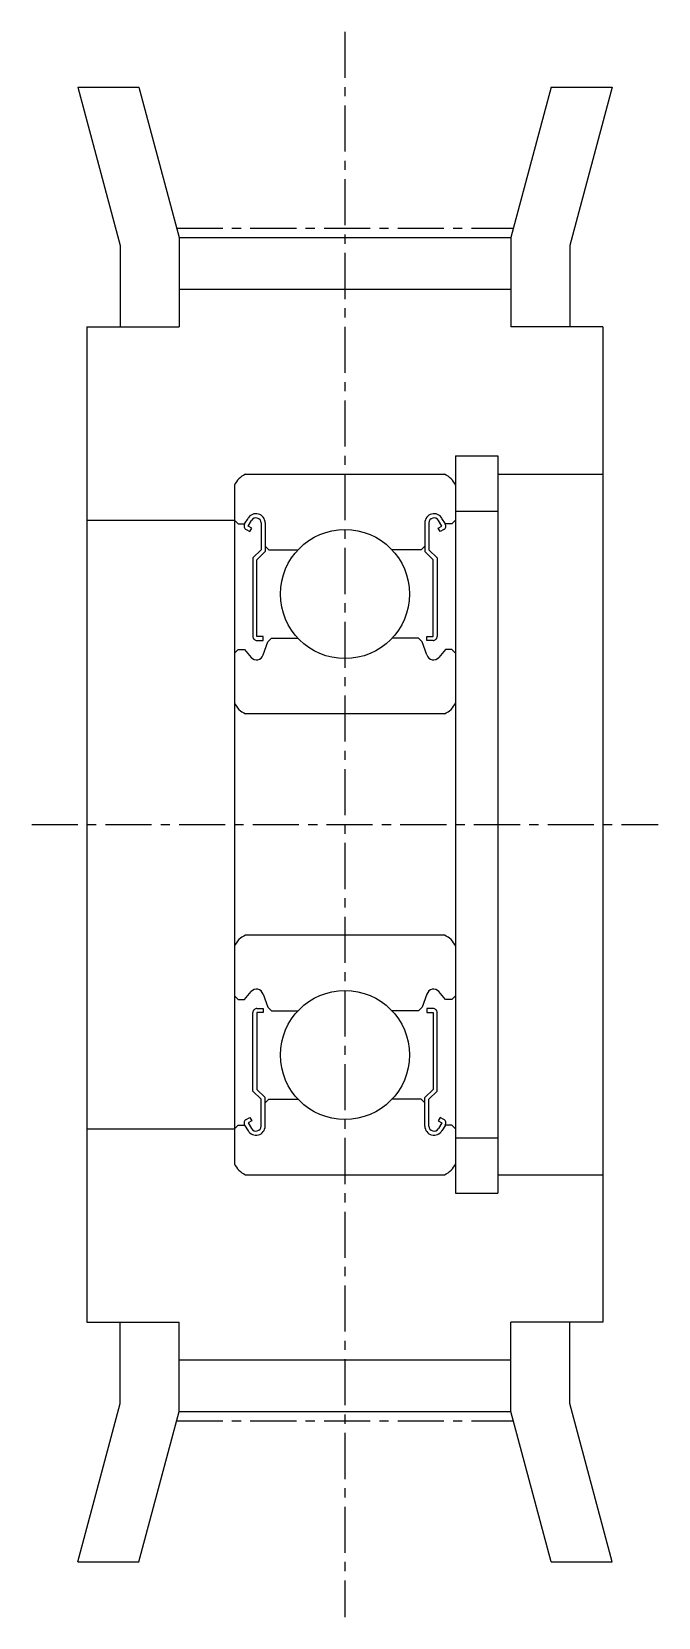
# Model space of a CAD drawing. Extents: x 5.1 to 77.5, y 5 to 69.7.
# Drawn here: x 60.54 to 77.54, y 26.69 to 69.69 of the extents above; entities outside this region: 2.
import ezdxf

# ---------------------------------------------------------------- set-up
doc = ezdxf.new("R2010")
doc.units = 0
doc.linetypes.add('CENTER', pattern=[2, 1.25, -0.25, 0.25, -0.25])
doc.layers.get('0').update_dxf_attribs({"linetype": 'CONTINUOUS'})
doc.layers.add('CENTER', color=1, linetype='CENTER')
doc.styles.get("Standard").update_dxf_attribs({"font": 'txt', "bigfont": 'BIGFONT'})

msp = doc.modelspace()

# ---------------------------------------------------------------- linework, layer by layer
at = {"color": 7, "linetype": 'CONTINUOUS'}
for p, q in [((61.793, 68.19), (63.45, 68.19)), ((61.793, 68.19), (62.944, 63.895)), ((63.45, 68.19), (64.544, 64.105)), ((74.639, 68.19), (73.544, 64.105)), ((74.639, 68.19), (76.295, 68.19)), ((76.295, 68.19), (75.144, 63.895)), ((64.544, 64.105), (73.544, 64.105)), ((64.544, 64.105), (64.544, 61.69)), ((73.544, 64.105), (73.544, 61.69)), ((62.944, 63.895), (62.944, 61.69)), ((75.144, 63.895), (75.144, 61.69)), ((64.544, 62.705), (73.544, 62.705)), ((62.044, 61.69), (62.044, 34.69)), ((62.044, 61.69), (64.544, 61.69)), ((76.044, 61.69), (73.544, 61.69)), ((76.044, 61.69), (76.044, 34.69)), ((72.044, 58.19), (73.194, 58.19)), ((72.044, 58.19), (72.044, 38.19)), ((73.194, 58.19), (73.194, 38.19)), ((66.344, 57.69), (71.744, 57.69)), ((73.194, 57.69), (76.044, 57.69)), ((66.044, 57.39), (66.044, 38.99)), ((72.044, 57.39), (72.044, 38.99)), ((62.044, 56.44), (66.044, 56.44)), ((66.044, 56.44), (66.144, 56.34)), ((66.144, 56.34), (66.322, 56.34)), ((66.322, 56.34), (66.413, 56.493)), ((66.418, 56.285), (66.509, 56.438)), ((66.767, 56.369), (66.767, 55.64)), ((66.878, 56.369), (66.878, 55.594)), ((71.211, 56.369), (71.211, 55.594)), ((71.322, 56.369), (71.322, 55.64)), ((71.67, 56.285), (71.58, 56.438)), ((71.767, 56.34), (71.676, 56.493)), ((71.944, 56.34), (71.767, 56.34)), ((72.044, 56.44), (71.944, 56.34)), ((72.044, 56.69), (73.194, 56.69)), ((66.363, 56.188), (66.459, 56.133)), ((66.515, 56.229), (66.418, 56.285)), ((66.459, 56.133), (66.515, 56.229)), ((71.574, 56.229), (71.67, 56.285)), ((71.63, 56.133), (71.574, 56.229)), ((71.726, 56.188), (71.63, 56.133)), ((66.767, 55.64), (66.544, 55.418)), ((66.878, 55.594), (66.656, 55.372)), ((66.878, 55.74), (66.978, 55.64)), ((66.978, 55.64), (67.771, 55.64)), ((71.111, 55.64), (70.318, 55.64)), ((71.211, 55.74), (71.111, 55.64)), ((71.211, 55.594), (71.433, 55.372)), ((71.322, 55.64), (71.544, 55.418)), ((66.544, 55.418), (66.544, 53.291)), ((66.656, 53.291), (66.656, 55.372)), ((71.433, 53.291), (71.433, 55.372)), ((71.544, 55.418), (71.544, 53.291)), ((62.044, 54.19), (62.044, 54.19)), ((66.044, 52.84), (66.144, 52.94)), ((66.144, 52.94), (66.322, 52.94)), ((66.322, 52.94), (66.498, 52.719)), ((66.822, 53.291), (66.656, 53.291)), ((66.656, 53.18), (66.822, 53.18)), ((66.822, 53.18), (66.822, 53.291)), ((66.822, 52.787), (66.953, 53.146)), ((66.953, 53.146), (67.053, 53.24)), ((67.053, 53.24), (67.771, 53.24)), ((71.036, 53.24), (70.318, 53.24)), ((71.136, 53.146), (71.036, 53.24)), ((71.267, 52.787), (71.136, 53.146)), ((71.267, 53.18), (71.267, 53.291)), ((71.267, 53.291), (71.433, 53.291)), ((71.433, 53.18), (71.267, 53.18)), ((71.767, 52.94), (71.59, 52.719)), ((71.944, 52.94), (71.767, 52.94)), ((72.044, 52.84), (71.944, 52.94)), ((71.744, 51.19), (66.344, 51.19)), ((62.044, 48.19), (62.045, 48.19)), ((71.744, 45.19), (66.344, 45.19)), ((66.044, 43.54), (66.144, 43.44)), ((66.144, 43.44), (66.322, 43.44)), ((66.322, 43.44), (66.498, 43.661)), ((66.822, 43.593), (66.953, 43.234)), ((71.267, 43.593), (71.136, 43.234)), ((71.767, 43.44), (71.59, 43.661)), ((71.944, 43.44), (71.767, 43.44)), ((72.044, 43.54), (71.944, 43.44)), ((66.544, 40.962), (66.544, 43.089)), ((66.656, 43.2), (66.822, 43.2)), ((66.822, 43.089), (66.656, 43.089)), ((66.656, 43.089), (66.656, 41.008)), ((66.822, 43.2), (66.822, 43.089)), ((66.953, 43.234), (67.053, 43.14)), ((67.053, 43.14), (67.771, 43.14)), ((71.036, 43.14), (70.318, 43.14)), ((71.136, 43.234), (71.036, 43.14)), ((71.433, 43.2), (71.267, 43.2)), ((71.267, 43.2), (71.267, 43.089)), ((71.267, 43.089), (71.433, 43.089)), ((71.433, 43.089), (71.433, 41.008)), ((71.544, 40.962), (71.544, 43.089)), ((62.044, 42.19), (62.044, 42.19)), ((66.767, 40.74), (66.544, 40.962)), ((66.878, 40.786), (66.656, 41.008)), ((71.211, 40.786), (71.433, 41.008)), ((71.322, 40.74), (71.544, 40.962)), ((66.767, 40.012), (66.767, 40.74)), ((66.878, 40.012), (66.878, 40.786)), ((66.878, 40.64), (66.978, 40.74)), ((66.978, 40.74), (67.771, 40.74)), ((71.111, 40.74), (70.318, 40.74)), ((71.211, 40.64), (71.111, 40.74)), ((71.211, 40.012), (71.211, 40.786)), ((71.322, 40.012), (71.322, 40.74)), ((66.044, 39.94), (66.144, 40.04)), ((66.144, 40.04), (66.322, 40.04)), ((66.322, 40.04), (66.413, 39.887)), ((66.363, 40.192), (66.459, 40.248)), ((66.515, 40.151), (66.418, 40.096)), ((66.418, 40.096), (66.509, 39.943)), ((66.459, 40.248), (66.515, 40.151)), ((71.63, 40.248), (71.574, 40.151)), ((71.574, 40.151), (71.67, 40.096)), ((71.67, 40.096), (71.58, 39.943)), ((71.726, 40.192), (71.63, 40.248)), ((71.767, 40.04), (71.676, 39.887)), ((71.944, 40.04), (71.767, 40.04)), ((72.044, 39.94), (71.944, 40.04)), ((62.044, 39.94), (66.044, 39.94)), ((72.044, 39.69), (73.194, 39.69)), ((66.344, 38.69), (71.744, 38.69)), ((73.194, 38.69), (76.044, 38.69)), ((72.044, 38.19), (73.194, 38.19)), ((62.044, 34.69), (64.544, 34.69)), ((62.944, 32.486), (62.944, 34.69)), ((64.544, 32.275), (64.544, 34.69)), ((73.544, 32.275), (73.544, 34.69)), ((76.044, 34.69), (73.544, 34.69)), ((75.144, 32.486), (75.144, 34.69)), ((64.544, 33.675), (73.544, 33.675)), ((61.793, 28.19), (62.944, 32.486)), ((63.45, 28.19), (64.544, 32.275)), ((64.544, 32.275), (73.544, 32.275)), ((74.639, 28.19), (73.544, 32.275)), ((76.295, 28.19), (75.144, 32.486)), ((61.793, 28.19), (63.45, 28.19)), ((74.639, 28.19), (76.295, 28.19))]:
    msp.add_line(p, q, dxfattribs=at)
for centre in [(69.044, 54.44), (69.044, 41.94)]:
    msp.add_circle(centre, 1.75, dxfattribs=at)
for centre, radius, start, end in [((66.591, 57.143), 0.6, 114.2952, 155.7047), ((71.498, 57.143), 0.6, 24.2953, 65.7047), ((66.418, 56.285), 0.111, 149.9996, 239.9999), ((66.629, 56.369), 0.249, 0, 150.0001), ((66.629, 56.369), 0.138, 0, 150.0003), ((71.46, 56.369), 0.249, 30, 180), ((71.46, 56.369), 0.138, 29.9999, 180), ((71.67, 56.285), 0.111, 299.9998, 30.0004), ((66.656, 53.291), 0.111, 180, 270.0005), ((71.433, 53.291), 0.111, 269.9998, 0), ((66.644, 52.841), 0.186, 219.9999, 343.1531), ((71.445, 52.841), 0.186, 196.8468, 320), ((66.591, 51.737), 0.6, 204.2953, 245.7047), ((71.498, 51.737), 0.6, 294.2952, 335.7046), ((66.591, 44.643), 0.6, 114.2953, 155.7047), ((71.498, 44.643), 0.6, 24.2954, 65.7048), ((66.644, 43.539), 0.186, 16.8469, 140.0001), ((71.445, 43.539), 0.186, 40, 163.1532), ((66.656, 43.089), 0.111, 89.9995, 180.0001), ((71.433, 43.089), 0.111, 0, 90.0002), ((66.418, 40.096), 0.111, 120.0001, 210.0004), ((66.629, 40.012), 0.249, 209.9999, 0), ((66.629, 40.012), 0.138, 209.9997, 0), ((71.46, 40.012), 0.249, 180.0001, 330), ((71.46, 40.012), 0.138, 180.0001, 330.0001), ((71.67, 40.096), 0.111, 329.9996, 60.0002), ((66.591, 39.237), 0.6, 204.2953, 245.7048), ((71.498, 39.237), 0.6, 294.2953, 335.7047)]:
    msp.add_arc(centre, radius, start, end, dxfattribs=at)
at = {"layer": 'CENTER', "color": 1, "linetype": 'CENTER'}
for p, q in [((69.044, 69.69), (69.044, 26.69)), ((64.476, 64.36), (73.613, 64.36)), ((60.544, 48.19), (77.544, 48.19)), ((64.476, 32.02), (73.613, 32.02))]:
    msp.add_line(p, q, dxfattribs=at)

# ---------------------------------------------------------------- texts
for s, p in [('AATF20 XL031', (5, 12.5)), ('AATF20XL031', (5, 5))]:
    msp.add_text(s, height=2).set_placement(p)

doc.saveas('drawing.dxf')
